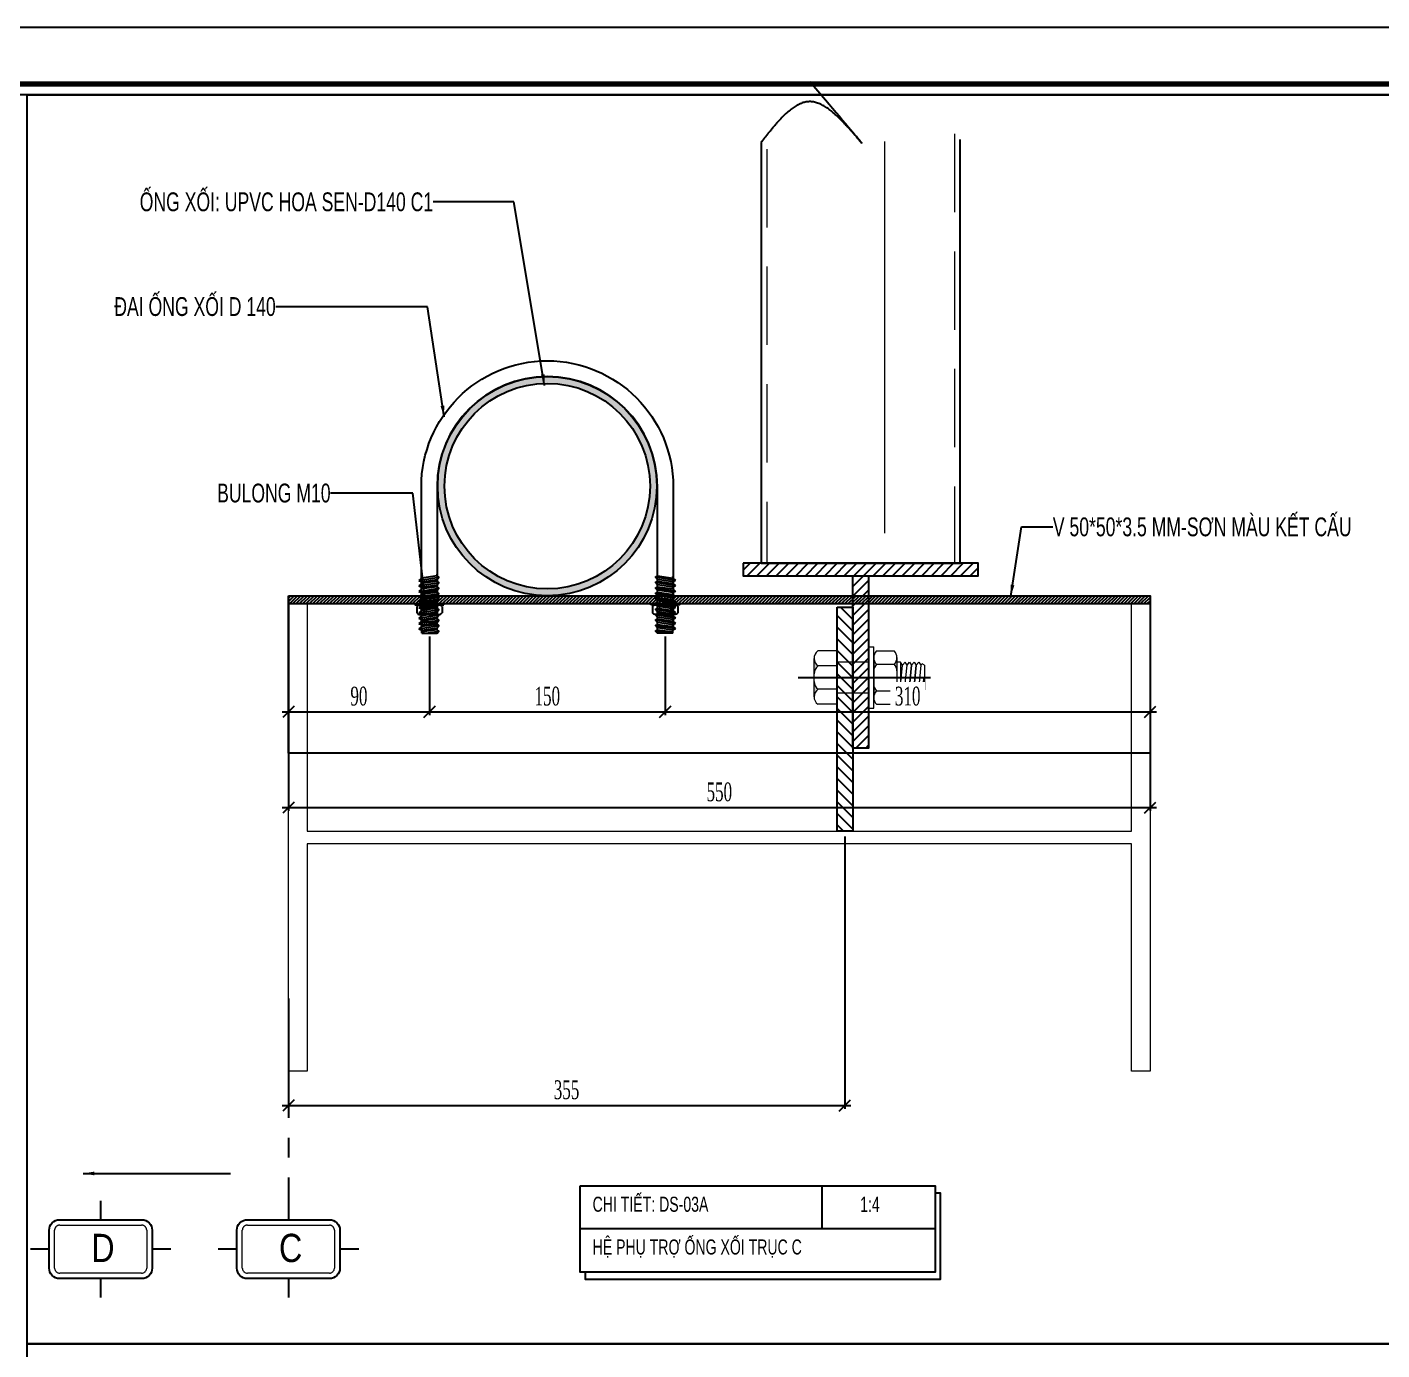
# Model space of a CAD drawing. Header units: inches. Extents: x 1359 to 46357, y -3807 to 191.
# Drawn here: x 25186.2 to 25402.3, y -900.3 to -689.3 of the extents above; entities that cross this region are included whole.
import ezdxf
from ezdxf.enums import TextEntityAlignment as Align

# ---------------------------------------------------------------- set-up
doc = ezdxf.new("R2010")
doc.units = ezdxf.units.IN
doc.header["$MEASUREMENT"] = 0
for name, pattern in [('CENTER', [2, 1.25, -0.25, 0.25, -0.25]), ('CENTER2', [28.575000000000003, 19.05, -3.175, 3.175, -3.175]), ('HIDDEN', [0.375, 0.25, -0.125]), ('XKITLINE00', [0])]:
    doc.linetypes.add(name, pattern=pattern)
for name, color, linetype in [('2', 2, 'Continuous'), ('3', 3, 'Continuous'), ('4', 4, 'Continuous'), ('5', 5, 'Continuous'), ('6', 6, 'Continuous'), ('7', 7, 'Continuous'), ('flashing', 6, 'Continuous'), ('STRUCTURE', 1, 'Continuous')]:
    doc.layers.add(name, color=color, linetype=linetype)
for name, color, linetype, lineweight in [('250', 250, 'Continuous', 9), ('251', 251, 'Continuous', 9), ('8', 8, 'CENTER2', 13), ('Part', 1, 'Continuous', 0)]:
    doc.layers.add(name, color=color, linetype=linetype, lineweight=lineweight)
doc.styles.add('hx2', font='VHARIALN.TTF')
doc.styles.add('ST1', font='vntimeh.shx', dxfattribs={"width": 0.6})
doc.styles.add('ST1H', font='vnshxh.shx', dxfattribs={"width": 0.7})
doc.styles.add('ST4', font='VHARIALN.TTF')
doc.dimstyles.new('3', dxfattribs={"dimtxt": 3.5, "dimasz": 1.8, "dimexe": 1, "dimexo": 0, "dimgap": 1, "dimtad": 1, "dimdec": 0, "dimlfac": 3, "dimzin": 0, "dimdsep": 46, "dimtxsty": 'ST1H', "dimblk": 'OBLIQUE', "dimcen": 1, "dimdle": 1, "dimclrd": 8, "dimclre": 8, "dimclrt": 3, "dimadec": 0, "dimazin": 0, "dimtfac": 1, "dimtdec": 0, "dimtix": 1, "dimtofl": 0, "dimtmove": 1, "dimatfit": 3, "dimfxl": 0.18, "dimtfill": 1, "dimtolj": 1, "dimtzin": 0, "dimlwd": -1, "dimlwe": -1, "dimarcsym": 1})
doc.dimstyles.new('4', dxfattribs={"dimtxt": 3, "dimasz": 1.8, "dimexe": 0.5, "dimexo": 0.5, "dimgap": 1, "dimtad": 1, "dimdec": 0, "dimlfac": 4, "dimzin": 0, "dimdsep": 46, "dimtxsty": 'ST1', "dimblk": 'OBLIQUE', "dimcen": 1, "dimdle": 1, "dimclrd": 8, "dimclre": 8, "dimclrt": 3, "dimadec": 0, "dimazin": 0, "dimtfac": 1, "dimtdec": 0, "dimtix": 1, "dimtmove": 0, "dimatfit": 3, "dimfxl": 0.18, "dimtfill": 1, "dimtolj": 1, "dimtzin": 0, "dimlwd": -1, "dimlwe": -1, "dimarcsym": 1})
pattern_1 = [(225, (15704.62973785099, 6810.093598110247), (-0.7733980419227863, 0.7733980419227862), [])]

# ---------------------------------------------------------------- blocks, each defined once
blk = doc.blocks.new('A2SBCVN-D')
at = {"layer": '2', "color": 157, "linetype": 'Continuous'}
blk.add_lwpolyline([(1.091393642127514e-11, 419.9999999999854), (594.0000000000073, 419.9999999999854), (594.0000000000073, -7.275957614183426e-12), (1.091393642127514e-11, -7.275957614183426e-12)], close=True, dxfattribs=at)
at = {"layer": '2', "color": 167, "linetype": 'Continuous', "const_width": 0.8714327272984848}
blk.add_lwpolyline([(10.58816987433056, 9.067206486941359), (583.4118301256767, 9.067206486941359), (583.4118301256767, 410.9327935130568), (10.58816987433056, 410.9327935130568)], close=True, dxfattribs=at)
at = {"layer": '2', "color": 147, "linetype": 'Continuous'}
blk.add_lwpolyline([(12.33103532923997, 10.81007194152335), (581.6689646713803, 10.81007194152335), (581.6689646713876, 409.1899280584621), (12.33103532923997, 409.1899280584548)], close=True, dxfattribs=at)
at = {"layer": '3', "ltscale": 0.5, "style": 'ST4'}
for tag, height, p in [('TENBANVE', 3, (551.3444923315856, 319.3886398062677)), ('STT', 2.999999999999999, (569.2620654359798, 24.56368701454085))]:
    blk.add_attdef(tag, text='', height=height, dxfattribs=at).set_placement(p, align=Align.MIDDLE_CENTER)
blk = doc.blocks.new('_Oblique')
at = {"color": 0, "linetype": 'ByBlock', "lineweight": -2}
blk.add_line((-0.5, -0.5), (0.5, 0.5), dxfattribs=at)
blk = doc.blocks.new('*D344')
at = {"color": 8, "linetype": 'Continuous', "transparency": 16777216}
for p, q in [((25227.85172934061, -780.5286909040929), (25227.85172934061, -814.3308777917678)), ((25365.35172934072, -780.5286909040929), (25365.35172934072, -814.3308777917678)), ((25226.85172934061, -813.8308777917678), (25366.35172934072, -813.8308777917678))]:
    blk.add_line(p, q, dxfattribs=at)
at = {"layer": 'Defpoints', "color": 0, "transparency": 16777216}
for p in [(25227.85172934061, -780.0286909040929), (25365.35172934072, -780.0286909040929), (25365.35172934072, -813.8308777917678)]:
    blk.add_point(p, dxfattribs=at)
at = {"color": 8, "transparency": 16777216, "xscale": 1.8, "yscale": 1.8, "zscale": 1.8, "rotation": 180}
blk.add_blockref('_Oblique', (25227.85172934061, -813.8308777917678), dxfattribs=at)
at = {"color": 8, "transparency": 16777216, "xscale": 1.8, "yscale": 1.8, "zscale": 1.8}
blk.add_blockref('_Oblique', (25365.35172934072, -813.8308777917678), dxfattribs=at)
at = {"color": 3, "transparency": 16777216, "insert": (25296.60172934067, -811.3308777917678), "char_height": 3, "attachment_point": 5, "style": 'ST1', "bg_fill": 3, "box_fill_scale": 1.25, "bg_fill_color": 256, "bg_fill_true_color": 13158600, "bg_fill_transparency": 0}
blk.add_mtext('\\A1;550', dxfattribs=at)
blk = doc.blocks.new('20-4sd')
at = {"layer": '251', "linetype": 'Continuous'}
h = blk.add_hatch(color=256, dxfattribs=at)
edge = h.paths.add_edge_path()
edge.add_ellipse((-1.759459666209295, 1.25394682195838), major_axis=(-0.6015543048899789, 0.601554304889979), ratio=0.9999999999766348, start_angle=260.099385598434, end_angle=314.2081641845218)
edge.add_line((-1.747702882712474, 2.10459183691637), (-0.3791630681371316, 2.10459183691637))
edge.add_ellipse((-0.3674062837380916, 1.2539468242976), major_axis=(0.6015543032349427, 0.6015543032349426), ratio=0.9999999999768499, start_angle=45.7918358784073, end_angle=99.90061448312763)
edge = h.paths.add_edge_path()
edge.add_ellipse((1.759459666063776, 1.253946824228478), major_axis=(0.601554303294296, 0.6015543032942959), ratio=0.9999999999752125, start_angle=45.79183587838985, end_angle=99.90061448155713)
edge.add_ellipse((0.367406284174649, 1.253946823202568), major_axis=(0.6015543040029532, 0.6015543040029532), ratio=0.9999999999870529, start_angle=350.0993855543194, end_angle=404.2081641569645)
edge.add_line((0.379163068078924, 2.10459183691637), (1.747702881664736, 2.10459183691637))
h = blk.add_hatch(color=256, dxfattribs=at)
edge = h.paths.add_edge_path()
edge.add_ellipse((1.823979592125397, -4.561862244394433), major_axis=(0.6233783636934521, 0.623378363693452), ratio=0.9999999999495666, start_angle=181.3971810426293, end_angle=225.0000000165768)
edge.add_line((1.823979592358228, -5.443452380823146), (0.6079931960266549, -5.443452380823146))
edge.add_ellipse((0.6079931968124583, -4.561862242982897), major_axis=(0.6233783647121929, 0.6233783647121928), ratio=0.9999999999829469, start_angle=225.0000000004885, end_angle=268.6028189215918)
edge = h.paths.add_edge_path()
edge.add_line((0.6079931960266549, -3.338860544179624), (1.823979592358228, -3.338860544179624))
edge.add_ellipse((1.82397959206719, -4.220450680575595), major_axis=(-0.6233783636685724, 0.6233783636685725), ratio=0.9999999999404405, start_angle=-45.00000002062124, end_angle=-1.397181045707535)
edge.add_ellipse((0.607993196870666, -4.220450681994407), major_axis=(-0.6233783646923979, 0.6233783646923982), ratio=0.9999999999809288, start_angle=-88.60281891820291, end_angle=-44.99999994569288)
edge = h.paths.add_edge_path()
edge.add_ellipse((-0.6079931979475077, -4.220450681950751), major_axis=(0.6233783646480486, 0.6233783646480485), ratio=0.9999999999926854, start_angle=44.99999994535609, end_angle=88.60281891877352)
edge.add_ellipse((-1.82397959206719, -4.220450677948975), major_axis=(-0.6233783618215938, 0.6233783618215938), ratio=0.9999999999876326, start_angle=-88.60281902281301, end_angle=-45.00000004953327)
edge.add_line((-1.82397959131049, -3.338860544179624), (-0.6079931971034966, -3.338860544179624))
edge = h.paths.add_edge_path()
edge.add_ellipse((-0.6079931978893001, -4.561862243026553), major_axis=(0.6233783646637654, 0.6233783646637654), ratio=0.9999999999554877, start_angle=181.3971810779072, end_angle=225.0000000523456)
edge.add_line((-0.6079931971034966, -5.443452380823146), (-1.82397959131049, -5.443452380823146))
edge.add_ellipse((-1.823979592125397, -4.56186224702833), major_axis=(0.623378361848733, 0.6233783618487329), ratio=0.9999999999781566, start_angle=225.0000000535877, end_angle=268.6028190262178)
blk.add_line((-1.063432974362513, 1.164153218269348e-10), (-1.063432974362513, 1.74644221876224), dxfattribs=at)
at = {"layer": '5', "linetype": 'Continuous', "ltscale": 0.2}
blk.add_line((4.94765117764473e-10, 3.547279271628213), (4.94765117764473e-10, -8.495660170912743), dxfattribs=at)
at = {"layer": '8', "linetype": 'Continuous'}
for p, q in [((-2.431972789985593, 0), (-2.431972789985593, 1.778297062275669)), ((1.747702881606529, 2.10459183691637), (-1.747702882712474, 2.10459183691637)), ((1.063432975381147, 1.164153218269348e-10), (1.063432975381147, 1.74644221876224)), ((2.431972789985593, 1.164153218269348e-10), (2.431972789985593, 1.778297062432102)), ((-2.431972789985593, 0), (2.431972789985593, 0)), ((-1.403061225079, -2.857142857104918), (-1.403061225020792, -5.420079105533659e-05)), ((1.403061224991689, -2.857142857028521), (1.403061224991689, -5.420079105533659e-05)), ((2.796768707485171, -2.857142856988503), (-2.796768707572483, -2.857142857144936)), ((-2.796768707572483, -2.857142857144936), (-2.796768707572483, -3.338860544412455)), ((2.796768707485171, -3.338860544179624), (-2.796768707572483, -3.338860544412455)), ((-2.431972790043801, -3.58205782326695), (-2.431972790043801, -5.200255102125084)), ((-1.702380952890962, -3.338860544179624), (1.702380952803651, -3.338860544179624)), ((-1.215986395807704, -3.582057822994102), (-1.215986395807704, -5.200255101968651)), ((1.215986394701758, -3.582057822994102), (1.215986394701758, -5.200255101968651)), ((1.215986394701758, -3.582057822994102), (1.215986394701758, -5.200255101968651)), ((2.43197278995649, -3.582057822994102), (2.43197278995649, -5.200255101968651)), ((2.796768707485171, -2.857142856988503), (2.796768707485171, -3.338860544179624)), ((-1.823979591339594, -5.443452380823146), (1.823979592358228, -5.443452380823146)), ((-1.702380952890962, -5.443452380823146), (1.702380952803651, -5.443452380823146)), ((-1.403061225049896, -5.760567082441412), (-1.403061225049896, -5.443452380823146)), ((-1.12244898013887, -5.9429650416605), (-1.403061225049896, -5.760567082441412)), ((-1.403061225049896, -5.760567082441412), (0.7015306116663851, -5.760567082441412)), ((-1.403061225049896, -6.181485449724278), (-1.12244898013887, -5.9429650416605)), ((0.7015306116663851, -5.760567082441412), (-1.12244898013887, -5.9429650416605)), ((1.122448980080662, -6.139393613168068), (-1.12244898013887, -6.363883408903348)), ((1.122448980080662, -6.139393613168068), (1.403061224991689, -5.90087320510429)), ((1.403061224991689, -6.321791572347138), (1.122448980080662, -6.139393613168068)), ((1.403061224991689, -5.90087320510429), (1.403061224991689, -5.443452380823146)), ((-1.12244898013887, -6.363883408903348), (-1.403061225049896, -6.181485449724278)), ((-1.12244898013887, -6.363883408903348), (-1.403061225049896, -6.602403817356389)), ((-1.403061225049896, -6.602403817356389), (-1.12244898013887, -6.784801776262611)), ((-1.12244898013887, -6.784801776262611), (-1.403061225049896, -7.023322184755671)), ((-1.403061225049896, -7.023322184755671), (-1.12244898013887, -7.205720143934741)), ((-1.12244898013887, -7.205720143934741), (-1.403061225049896, -7.444240551998519)), ((-1.12244898013887, -6.784801776262611), (1.122448980080662, -6.560311980567349)), ((1.122448980080662, -6.560311980567349), (-1.12244898013887, -6.784801776262611)), ((-1.12244898013887, -7.205720143934741), (1.122448980080662, -6.981230347926612)), ((1.122448980080662, -6.981230347926612), (-1.12244898013887, -7.205720143934741)), ((-1.12244898013887, -7.626638511294004), (1.122448980080662, -7.402148715049407)), ((1.122448980080662, -6.560311980567349), (1.403061224991689, -6.321791572347138)), ((1.403061224991689, -6.742709939586348), (1.122448980080662, -6.560311980567349)), ((1.122448980080662, -6.981230347926612), (1.403061224991689, -6.742709939586348)), ((1.403061224991689, -7.163628306985629), (1.122448980080662, -6.981230347926612)), ((1.122448980080662, -7.402148715049407), (1.403061224991689, -7.163628306985629)), ((1.403061224991689, -7.584546674621379), (1.122448980080662, -7.402148715049407)), ((-1.403061225049896, -7.444240551998519), (-1.12244898013887, -7.626638511294004)), ((-1.262755100498907, -7.745898715071235), (-1.12244898013887, -7.626638511294004)), ((-1.12244898013887, -7.963373204915115), (-1.262755100498907, -7.745898715071235)), ((-1.12244898013887, -7.963373204915115), (1.122448980080662, -7.963373204915115)), ((1.122448980080662, -7.823067082412308), (4.94765117764473e-10, -7.891004783738026)), ((4.94765117764473e-10, -7.963373204915115), (4.94765117764473e-10, -7.891004783738026)), ((4.94765117764473e-10, -7.891004783738026), (4.94765117764473e-10, -7.963373204915115)), ((1.122448980080662, -7.823067082412308), (1.403061224991689, -7.584546674621379)), ((1.122448980080662, -7.823067082412308), (1.122448980080662, -7.963373204915115))]:
    blk.add_line(p, q, dxfattribs=at)
at = {"layer": '8', "linetype": 'Continuous', "extrusion": (0, 0, -1)}
for centre, major_axis, ratio, start_param, end_param in [((-1.75945966647123, 1.253946823257138), (0.6015543039919803, 0.6015543039919804), 0.9999999999621754, 4.586135294371404, 6.455983626424244), ((-0.3674062843783759, 1.253946823257138), (0.6015543040104581, 0.6015543040104582), 0.9999999999660201, 4.539590661159192, 5.511607288455195), ((1.759459665365284, 1.253946823257138), (0.6015543039955626, 0.6015543039955629), 0.999999999994589, 4.539590661154353, 6.409438993195561), ((-1.823979591339594, -4.220450680350041), (-0.6233783634504945, 0.6233783634504944), 0.9999999999772056, 0.02438540751693826, 1.546410919255164), ((1.823979592358228, -4.220450680350041), (-0.6233783634504945, 0.6233783634504944), 0.9999999999772056, 0.02438540751693826, 1.546410919255164), ((-1.823979591339594, -4.561862244881922), (0.6233783634504945, 0.6233783634504946), 0.9999999999772056, 1.595181734334629, 3.117207246072854), ((-0.6079931971617043, -4.561862244881922), (-0.6233783634601564, 0.6233783634601563), 0.9999999999569863, 3.926990817008748, 4.688003572851141), ((0.6079931960266549, -4.561862244881922), (0.6233783634601563, 0.6233783634601564), 0.9999999999569864, 1.595181734328445, 2.356194490170838), ((1.823979592358228, -4.561862244881922), (0.6233783634504945, 0.6233783634504946), 0.9999999999772056, 1.595181734334629, 3.117207246072854)]:
    blk.add_ellipse(centre, major_axis=major_axis, ratio=ratio, start_param=start_param, end_param=end_param, dxfattribs=at)
at = {"layer": '8', "linetype": 'Continuous', "extrusion": (0, 0, -0.9999999999999998)}
for centre, major_axis, ratio, start_param, end_param in [((0.367406283330638, 1.253946823257138), (-0.6015543040104581, 0.6015543040104581), 0.9999999999660203, 0.7715780187243905, 1.743594646020395), ((-0.6079931971617043, -4.220450680350041), (-0.6233783634322816, 0.6233783634322816), 0.9999999999918515, 0.02438540753479524, 0.7853981634015225), ((0.6079931960266549, -4.220450680350041), (0.6233783634322816, 0.6233783634322816), 0.9999999999918521, -0.7853981634015224, -0.02438540753479534)]:
    blk.add_ellipse(centre, major_axis=major_axis, ratio=ratio, start_param=start_param, end_param=end_param, dxfattribs=at)
blk = doc.blocks.new('*D345')
at = {"color": 8, "linetype": 'Continuous', "transparency": 16777216}
for p, q in [((25316.60690930171, -818.4498457345442), (25316.60690930171, -861.8402720019271)), ((25227.85172934061, -855.6116306270319), (25227.85172934061, -861.8402720019271)), ((25226.85172934061, -861.3402720019271), (25317.60690930171, -861.3402720019271))]:
    blk.add_line(p, q, dxfattribs=at)
at = {"layer": 'Defpoints', "color": 0, "transparency": 16777216}
for p in [(25316.60690930171, -817.9498457345442), (25227.85172934061, -855.1116306270319), (25316.60690930171, -861.3402720019271)]:
    blk.add_point(p, dxfattribs=at)
at = {"color": 8, "transparency": 16777216, "xscale": 1.8, "yscale": 1.8, "zscale": 1.8, "rotation": 180}
blk.add_blockref('_Oblique', (25227.85172934061, -861.3402720019271), dxfattribs=at)
at = {"color": 8, "transparency": 16777216, "xscale": 1.8, "yscale": 1.8, "zscale": 1.8}
blk.add_blockref('_Oblique', (25316.60690930171, -861.3402720019271), dxfattribs=at)
at = {"color": 3, "transparency": 16777216, "insert": (25272.22931932116, -858.8402720019271), "char_height": 3, "attachment_point": 5, "style": 'ST1', "bg_fill": 3, "box_fill_scale": 1.25, "bg_fill_color": 256, "bg_fill_true_color": 13158600, "bg_fill_transparency": 592764}
blk.add_mtext('\\A1;355', dxfattribs=at)
blk = doc.blocks.new('A$C5CEA6A65')
at = {"layer": '7'}
for p, q in [((0.8553731252322905, 4.736352352672839), (3.930595980433282, 4.736352352672839)), ((0.8553731252322905, 4.736352352672839), (3.930595980433282, 4.736352352672839)), ((0.8553731252322905, 4.736352352672839), (3.930595980433282, 4.736352352672839)), ((0.2749502682709135, 4.443051352696784), (0.2749502682709135, 3.404839639326383)), ((0.8553731252322905, 3.111538639452192), (3.930595980433282, 3.111538639452192)), ((1.435795981844421, 4.443051352602197), (1.435795981844421, 3.404839639522834)), ((3.35017312358832, 4.443051352602197), (3.35017312358832, 3.404839639522834)), ((4.511018837161828, 4.443051352602197), (4.511018837161828, 3.40483963942097))]:
    blk.add_line(p, q, dxfattribs=at)
blk.add_lwpolyline([(4.785955979896244, 4.736352352672839), (4.785955979896244, 4.88539235261851), (1.312553649768233e-05, 4.88539235261851), (1.312553649768233e-05, 4.736352352672839)], close=True, dxfattribs=at)
for centre, radius, start, end in [((0.8553731252322905, 4.015393049528939), 0.7209593032272004, 36.38296368869313, 143.6170363113069), ((2.392984552716371, 3.027808166967588), 1.708544185773726, 55.92785501076606, 124.0721449892339), ((3.930595980433282, 4.015393049528939), 0.7209593032272004, 36.38296368869313, 143.6170363113069), ((0.8553731252322905, 3.832497942690679), 0.7209593032272004, 216.3829636886931, 323.6170363113068), ((2.392984552716371, 4.820082825157442), 1.708544185773726, 235.9278550107661, 304.0721449892339), ((3.930595980433282, 3.832497942690679), 0.7209593032272004, 216.3829636886931, 323.6170363113068)]:
    blk.add_arc(centre, radius, start, end, dxfattribs=at)
at = {"layer": 'STRUCTURE', "color": 1, "linetype": 'Continuous'}
for p, q in [((0.6369295753538609, 8.790387337045104), (3.988439539039973, 9.347911263168498)), ((1.12912770913681, 9.187081457268505), (1.129127708612941, 9.49012784459046)), ((3.656841379590333, 9.567489019202185), (3.656841379066464, 9.87053540652414)), ((0.636929577041883, 7.892081422949559), (3.988439540727995, 8.449605349058402)), ((0.6369295787299052, 6.993775508846738), (3.988439542416018, 7.551299434962857)), ((1.129127710824832, 8.288775543165684), (1.129127710242756, 8.59182193048764)), ((1.129127712512854, 7.390469629062864), (1.129127711930778, 7.69351601638482)), ((1.129127714142669, 6.492163714967319), (1.129127713560592, 6.795210102289275)), ((3.656841381278355, 8.669183105099364), (3.656841380696278, 8.972229492428596)), ((3.656841382966377, 7.770877190996544), (3.6568413823843, 8.0739235783185)), ((3.656841384654399, 6.872571276900999), (3.656841384014115, 7.175617664222955)), ((0.6369295804179274, 6.095469594743918), (3.98843954410404, 6.652993520867312)), ((0.6369295820477419, 5.196800365534727), (3.988439545733854, 5.754324291650846)), ((0.636929583735764, 4.298494451431907), (3.988439547421876, 4.856018377555301)), ((1.129127715830691, 5.593494485758129), (1.129127715248615, 5.896540873087361)), ((1.129127717518713, 4.695188571655308), (1.129127716936637, 4.998234958977264)), ((3.656841386284214, 5.973902047684533), (3.656841385760345, 6.276948435013765)), ((3.656841387972236, 5.075596133581712), (3.656841387448367, 5.378642520910944)), ((0.6369295854237862, 3.400188537329086), (3.988439549109899, 3.957712463459757)), ((0.6369295871118084, 2.501882623233541), (3.988439550797921, 3.059406549356936)), ((1.129127719206735, 3.796882657552487), (1.129127718624659, 4.099929044881719)), ((1.12912772083655, 2.898576743449667), (1.129127720312681, 3.201623130778898)), ((1.129127722524572, 1.999907514247752), (1.129127721942496, 2.302953901569708)), ((3.656841389660258, 4.177290219478891), (3.656841389078181, 4.480336606808123)), ((3.65684139134828, 3.278984305383347), (3.656841390707996, 3.582030692712578)), ((3.656841393036302, 2.380315076181432), (3.656841392396018, 2.683361463503388)), ((0.6369295887998305, 1.603213394017075), (3.988439552427735, 2.160737320147746)), ((0.636929590429645, 0.7049074799215305), (3.988439554115757, 1.262431406037649)), ((1.129127724212594, 1.101601600137656), (1.129127723630518, 1.404647987466888)), ((1.129127725900616, 4.496185283642262e-06), (1.12912772531854, 0.5063420733640669)), ((1.799555656732991, 4.496199835557491e-06), (3.98843955580378, 0.3641254919421044)), ((3.656841394666117, 1.482009162071336), (3.656841394142248, 1.785055549400568)), ((3.656841396295931, 0.5837032479757909), (3.65684139583027, 0.8867496352977469))]:
    blk.add_line(p, q, dxfattribs=at)
for points in [[(0.6369295753538609, 8.790387337045104), (1.129127710242756, 8.591458615388547), (3.659584311710205, 8.983790267418954), (3.988439539039973, 9.347911263168498), (3.656841379590333, 9.567489019202185), (1.12912770913681, 9.187081457268505), (0.6369295753538609, 8.790387337045104)], [(0.636929577041883, 7.892081422949559), (1.129127711930778, 7.69315270127845), (3.659584313398227, 8.085484353316133), (3.988439540727995, 8.449605349058402), (3.656841381278355, 8.669183105099364), (1.129127710824832, 8.288775543165684), (0.636929577041883, 7.892081422949559)], [(0.6369295787299052, 6.993775508846738), (1.129127713560592, 6.794846787182905), (3.659584315086249, 7.187178439213312), (3.988439542416018, 7.551299434962857), (3.656841382966377, 7.770877190996544), (1.129127712512854, 7.390469629062864), (0.6369295787299052, 6.993775508846738)], [(0.6369295804179274, 6.095469594743918), (1.129127715248615, 5.896540873087361), (3.659584316774271, 6.288872525110492), (3.98843954410404, 6.652993520867312), (3.656841384654399, 6.872571276900999), (1.129127714142669, 6.492163714967319), (0.6369295804179274, 6.095469594743918)], [(0.6369295820477419, 5.196800365534727), (1.129127716936637, 4.997871643870894), (3.659584318462294, 5.390203295908577), (3.988439545733854, 5.754324291650846), (3.656841386284214, 5.973902047684533), (1.129127715830691, 5.593494485758129), (0.6369295820477419, 5.196800365534727)], [(0.636929583735764, 4.298494451431907), (1.129127718624659, 4.099565729768074), (3.659584320092108, 4.491897381805757), (3.988439547421876, 4.856018377555301), (3.656841387972236, 5.075596133581712), (1.129127717518713, 4.695188571655308), (0.636929583735764, 4.298494451431907)], [(0.6369295854237862, 3.400188537329086), (1.129127720312681, 3.201259815672529), (3.65958432178013, 3.593591467702936), (3.988439549109899, 3.957712463459757), (3.656841389660258, 4.177290219478891), (1.129127719206735, 3.796882657552487), (0.6369295854237862, 3.400188537329086)], [(0.6369295871118084, 2.501882623233541), (1.129127721942496, 2.302953901569708), (3.659584323468152, 2.695285553607391), (3.988439550797921, 3.059406549356936), (3.65684139134828, 3.278984305383347), (1.12912772083655, 2.898576743449667), (0.6369295871118084, 2.501882623233541)], [(0.6369295887998305, 1.603213394017075), (1.129127723630518, 1.404284672360518), (3.659584325156175, 1.796616324390925), (3.988439552427735, 2.160737320147746), (3.656841393036302, 2.380315076181432), (1.129127722524572, 1.999907514247752), (0.6369295887998305, 1.603213394017075)], [(0.636929590429645, 0.7049074799215305), (1.12912772531854, 0.5059787582576973), (3.659584326844197, 0.8983104102953803), (3.988439554115757, 1.262431406037649), (3.656841394666117, 1.482009162071336), (1.129127724212594, 1.101601600137656), (0.636929590429645, 0.7049074799215305)], [(1.129127725900616, 4.496199835557491e-06), (3.659584328474011, 4.496199835557491e-06), (3.98843955580378, 0.3641254919421044), (3.656841396295931, 0.5837032479757909), (1.129127725900616, 0.2032956859984552)]]:
    blk.add_lwpolyline(points, dxfattribs=at)
blk = doc.blocks.new('TENTRUC')
at = {"layer": '7'}
for p, q in [((0, 8.266970550143014), (0, 10.2649427518736)), ((-7.478138170827151, 5.132471375934983), (-5.480165969089285, 5.132471375934983)), ((5.48016596908019, 5.132471375934983), (7.478138170818056, 5.132471375934983)), ((0, 0), (0, 1.997972201734228))]:
    blk.add_line(p, q, dxfattribs=at)
blk.add_lwpolyline([(-4.35629096908815, 8.266970550143014), (4.356290969080874, 8.266970550143014, -0.414213562373095), (5.48016596908019, 7.143095550134603), (5.48016596908019, 3.121847201731725, -0.4142135623731356), (4.356290969080874, 1.997972201734228), (-4.356290969089969, 1.997972201734228, -0.414213562373095), (-5.480165969089285, 3.121847201731725), (-5.480165969089285, 7.143095550134603, -0.414213562373095)], format="xyb", close=True, dxfattribs=at)
at = {"layer": '8', "ltscale": 15}
blk.add_lwpolyline([(-4.35629096908815, 7.684228657955828), (4.356290969080874, 7.684228657955828, -0.4142135623730951), (4.897424076907555, 7.143095550134603), (4.897424076907555, 3.121847201731725, -0.4142135623731794), (4.356290969080874, 2.580714093910501), (-4.356290969089969, 2.580714093921415, -0.4142135623730951), (-4.897424076914831, 3.121847201731725), (-4.897424076914831, 7.143095550134603, -0.4142135623730951)], format="xyb", close=True, dxfattribs=at)
at = {"style": 'hx2'}
blk.add_attdef('TR', text='', height=3, dxfattribs=at).set_placement((-0.2163043060645577, 3.54101280746363), align=Align.CENTER)
blk = doc.blocks.new('*D346')
at = {"color": 8, "linetype": 'Continuous', "transparency": 16777216}
for p, q in [((25227.85172934061, -780.5286909040929), (25227.85172934061, -799.0574260915055)), ((25250.35934773786, -786.5079743694748), (25250.35934773786, -799.0574260915055)), ((25226.85172934061, -798.5574260915055), (25251.35934773786, -798.5574260915055))]:
    blk.add_line(p, q, dxfattribs=at)
at = {"layer": 'Defpoints', "color": 0, "transparency": 16777216}
for p in [(25227.85172934061, -780.0286909040929), (25250.35934773786, -786.0079743694748), (25250.35934773786, -798.5574260915055)]:
    blk.add_point(p, dxfattribs=at)
at = {"color": 8, "transparency": 16777216, "xscale": 1.8, "yscale": 1.8, "zscale": 1.8, "rotation": 180}
blk.add_blockref('_Oblique', (25227.85172934061, -798.5574260915055), dxfattribs=at)
at = {"color": 8, "transparency": 16777216, "xscale": 1.8, "yscale": 1.8, "zscale": 1.8}
blk.add_blockref('_Oblique', (25250.35934773786, -798.5574260915055), dxfattribs=at)
at = {"color": 3, "transparency": 16777216, "insert": (25239.10553853923, -796.0574260915055), "char_height": 3, "attachment_point": 5, "style": 'ST1', "bg_fill": 3, "box_fill_scale": 1.25, "bg_fill_color": 256, "bg_fill_true_color": 13158600, "bg_fill_transparency": 0}
blk.add_mtext('\\A1;90', dxfattribs=at)
blk = doc.blocks.new('*D347')
at = {"color": 8, "linetype": 'Continuous', "transparency": 16777216}
for p, q in [((25250.35934773786, -786.5079743694748), (25250.35934773786, -799.0574260915055)), ((25287.9551657529, -786.5079743694748), (25287.9551657529, -799.0574260915055)), ((25249.35934773786, -798.5574260915055), (25288.9551657529, -798.5574260915055))]:
    blk.add_line(p, q, dxfattribs=at)
at = {"layer": 'Defpoints', "color": 0, "transparency": 16777216}
for p in [(25250.35934773786, -786.0079743694748), (25287.9551657529, -786.0079743694748), (25287.9551657529, -798.5574260915055)]:
    blk.add_point(p, dxfattribs=at)
at = {"color": 8, "transparency": 16777216, "xscale": 1.8, "yscale": 1.8, "zscale": 1.8, "rotation": 180}
blk.add_blockref('_Oblique', (25250.35934773786, -798.5574260915055), dxfattribs=at)
at = {"color": 8, "transparency": 16777216, "xscale": 1.8, "yscale": 1.8, "zscale": 1.8}
blk.add_blockref('_Oblique', (25287.9551657529, -798.5574260915055), dxfattribs=at)
at = {"color": 3, "transparency": 16777216, "insert": (25269.15725674538, -796.0574260915055), "char_height": 3, "attachment_point": 5, "style": 'ST1', "bg_fill": 3, "box_fill_scale": 1.25, "bg_fill_color": 256, "bg_fill_true_color": 13158600, "bg_fill_transparency": 13264716}
blk.add_mtext('\\A1;150', dxfattribs=at)
blk = doc.blocks.new('*D348')
at = {"color": 8, "linetype": 'Continuous', "transparency": 16777216}
for p, q in [((25365.35172934072, -780.5286909040929), (25365.35172934072, -799.0574260915055)), ((25287.9551657529, -786.5079743694748), (25287.9551657529, -799.0574260915055)), ((25286.9551657529, -798.5574260915055), (25366.35172934072, -798.5574260915055))]:
    blk.add_line(p, q, dxfattribs=at)
at = {"layer": 'Defpoints', "color": 0, "transparency": 16777216}
for p in [(25365.35172934072, -780.0286909040929), (25287.9551657529, -786.0079743694748), (25365.35172934072, -798.5574260915055)]:
    blk.add_point(p, dxfattribs=at)
at = {"color": 8, "transparency": 16777216, "xscale": 1.8, "yscale": 1.8, "zscale": 1.8, "rotation": 180}
blk.add_blockref('_Oblique', (25287.9551657529, -798.5574260915055), dxfattribs=at)
at = {"color": 8, "transparency": 16777216, "xscale": 1.8, "yscale": 1.8, "zscale": 1.8}
blk.add_blockref('_Oblique', (25365.35172934072, -798.5574260915055), dxfattribs=at)
at = {"color": 3, "transparency": 16777216, "insert": (25326.65344754681, -796.0574260915055), "char_height": 3, "attachment_point": 5, "style": 'ST1', "bg_fill": 3, "box_fill_scale": 1.25, "bg_fill_color": 256, "bg_fill_true_color": 13158600, "bg_fill_transparency": 13254556}
blk.add_mtext('\\A1;310', dxfattribs=at)

msp = doc.modelspace()

# ---------------------------------------------------------------- hatches: boundary and pattern name
at = {"true_color": 0xfa051e}
h = msp.add_hatch(dxfattribs=at)
h.set_pattern_fill('ANSI31', color=1, scale=3, style=0)
h.set_pattern_definition([(45.00000000000001, (-328920.9980161923, 35687.45920105214), (-0.2651650429449553, 0.2651650429449554), [])])
h.paths.add_polyline_path([(25227.85172934061, -780.0286909040929), (25365.35172934072, -780.0286909040929), (25365.35172934072, -781.3446495974254), (25227.85172934061, -781.3446495974254)])
at = {"layer": '6'}
h = msp.add_hatch(dxfattribs=at)
h.set_pattern_fill('ANSI31', color=256, scale=8.75, angle=-90.00000000000001, style=0)
h.set_pattern_definition(pattern_1)
h.paths.add_polyline_path([(25300.40843706184, -774.844649596494), (25300.40843706184, -776.8446495970761), (25337.90843706277, -776.8446495970761), (25337.90843706277, -774.844649596494)])

# ---------------------------------------------------------------- linework, layer by layer
at = {"color": 9}
msp.add_line((25312.9361537929, -874.1277176058538), (25312.9361537929, -881.0273910215365), dxfattribs=at)
at = {"color": 1, "true_color": 0xfa051e}
for points in [[(25227.85172934061, -780.0286909040929), (25365.35172934072, -780.0286909040929), (25365.35172934072, -805.1396930035312), (25227.85172934061, -805.1396930035312)], [(25227.85172934061, -780.0286909040929), (25365.35172934072, -780.0286909040929), (25365.35172934072, -781.3446495974254), (25227.85172934061, -781.3446495974254)]]:
    msp.add_lwpolyline(points, close=True, dxfattribs=at)
at = {"color": 8}
msp.add_lwpolyline([(25186.1675642369, -899.3405219889137), (25440.51205656818, -899.3405219889137), (25440.51205656818, -1098.530450047379), (25186.1675642369, -1098.530450047379)], close=True, dxfattribs=at)
at = {"layer": '250', "linetype": 'CENTER', "ltscale": 50}
msp.add_line((25322.9739104351, -707.576163856434), (25322.9739104351, -776.8446495970761), dxfattribs=at)
at = {"layer": '251', "linetype": 'HIDDEN', "ltscale": 50}
for p, q in [((25334.13273233433, -706.3586849619219), (25334.13272784256, -774.844649596494)), ((25304.18415057824, -708.7879891672687), (25304.18414628204, -774.844649596494))]:
    msp.add_line(p, q, dxfattribs=at)
at = {"layer": '4'}
msp.add_lwpolyline([(25303.28344144417, -707.7188434753384), (25303.28343706323, -774.844649596494), (25335.03343706463, -774.844649596494), (25335.03344147817, -707.271975251851)], dxfattribs=at)
msp.add_open_spline([(25319.15782634799, -707.5768299982933), (25316.37545701374, -704.4717310508763), (25311.08530127887, -698.0278024039048), (25305.84734374682, -704.372474685782), (25303.28344144417, -707.718843479413)], degree=3, knots=[2.062498502405179, 2.062498502453949, 2.062498502453949, 2.062498502453949, 3.157677537822279, 4.207743458807192, 4.207743458807192, 4.207743458807192, 4.207743458807192], dxfattribs=at)
at = {"layer": '6'}
msp.add_lwpolyline([(25300.40843706184, -774.844649596494), (25300.40843706184, -776.8446495970761), (25337.90843706277, -776.8446495970761), (25337.90843706277, -774.844649596494), (25300.40843706184, -774.844649596494)], dxfattribs=at)
at = {"layer": 'flashing'}
msp.add_circle((25269.15725674538, -762.546871025555), 16.38920613612989, dxfattribs=at)
at = {"layer": 'Part', "color": 2, "linetype": 'XKITLINE00', "lineweight": 0}
msp.add_lwpolyline([(25227.85172934061, -781.3446495974254), (25230.85172934067, -781.3446495974254), (25230.85172934067, -817.5946495974254), (25362.35172934061, -817.5946495974254), (25362.35172934072, -781.3446495974254), (25365.35172934072, -781.3446495974254), (25365.35172934072, -855.8446495974254), (25362.35172934072, -855.8446495974254), (25362.35172934061, -819.5946495983567), (25230.85172934067, -819.5946495974254), (25230.85172934067, -855.8446495974254), (25227.85172934061, -855.8446495974254)], close=True, dxfattribs=at)

# ---------------------------------------------------------------- block references
at = {"layer": '2'}
msp.add_blockref('A2SBCVN-D', (24919.49203657639, -1109.340521988903), dxfattribs=at)
at = {"layer": '3'}
ref = msp.add_blockref('TENTRUC', (25197.90315937154, -876.547608645114), dxfattribs=dict(at, xscale=1.5, yscale=1.5, zscale=1.5, rotation=180))
ref.add_attrib('TR', 'd', dxfattribs={"layer": '0', "height": 4.5, "style": 'hx2'}).set_placement((25198.2613811783, -886.3008058917817), align=Align.CENTER)
ref = msp.add_blockref('TENTRUC', (25227.85172934061, -876.547608645114), dxfattribs=dict(at, xscale=1.5, yscale=1.5, zscale=1.5, rotation=180))
ref.add_attrib('TR', 'c', dxfattribs={"layer": '0', "height": 4.5, "style": 'hx2'}).set_placement((25228.20995114737, -886.3008058917817), align=Align.CENTER)

# ---------------------------------------------------------------- leaders
at = {"color": 8}
msp.add_leader([(25195.09909976219, -872.1775624227971), (25218.63309222258, -872.1775624227971)], dimstyle='4', override={"dimgap": 1, "dimtad": 0}, dxfattribs=at)

# ---------------------------------------------------------------- next in the draw order: texts
at = {"layer": '3', "insert": (25349.81106202986, -769.0680386486474), "char_height": 3, "attachment_point": 4, "style": 'ST1H', "bg_fill": 2}
msp.add_mtext('\\A1;v 50*50*3.5 mm-s¬n mµu kÕt cÊu', dxfattribs=at)

# ---------------------------------------------------------------- next in the draw order: dimensions: what is measured, and where the dimension line sits
at = {"color": 8}
dim = msp.add_linear_dim(base=(25365.35172934072, -813.8308777917678), p1=(25227.85172934061, -780.0286909040929), p2=(25365.35172934072, -780.0286909040929), dimstyle='4', dxfattribs=at)
dim.commit()
dim.dimension.update_dxf_attribs({"geometry": '*D344', "text_midpoint": (25296.60172934067, -811.3308777917678)})

# ---------------------------------------------------------------- next in the draw order: hatches: boundary and pattern name
at = {"layer": '6'}
h = msp.add_hatch(dxfattribs=at)
h.set_pattern_fill('ANSI31', color=256, scale=8.75, angle=-90.00000000000001, style=0)
h.set_pattern_definition(pattern_1)
h.paths.add_polyline_path([(25317.90843706184, -776.8446495970761), (25320.40843706277, -776.8446495970761), (25320.40843706277, -804.3446495967269), (25317.90843706184, -804.3446495967269)])
at = {"layer": '6', "ltscale": 10}
h = msp.add_hatch(dxfattribs=at)
h.set_pattern_fill('ANSI31', color=150, scale=10.5, angle=-90.00000000000001, style=0)
h.set_pattern_definition([(315.0000000000001, (34928.687136275, 6810.09359811025), (0.9280776503073432, 0.9280776503073438), [])])
h.paths.add_polyline_path([(25315.40843706416, -781.844649596494), (25317.90843706184, -781.844649596494), (25317.90843706184, -817.5946495974254), (25315.40843706416, -817.5946495974254)])
at = {"layer": 'flashing'}
h = msp.add_hatch(color=0, dxfattribs=at)
h.paths.add_polyline_path([(25251.67543686697, -762.546871025555, 1), (25286.63907662407, -762.546871025555, 1)])
h.paths.add_polyline_path([(25285.54646288164, -762.546871025555, -1), (25252.7680506094, -762.546871025555, -1)], flags=16)

# ---------------------------------------------------------------- next in the draw order: linework, layer by layer
at = {"layer": '6'}
msp.add_lwpolyline([(25317.90843706184, -776.8446495970761), (25320.40843706277, -776.8446495970761), (25320.40843706277, -804.3446495967269), (25317.90843706184, -804.3446495967269)], close=True, dxfattribs=at)
at = {"layer": '6', "color": 150, "ltscale": 10}
msp.add_lwpolyline([(25315.40843706416, -781.844649596494), (25317.90843706184, -781.844649596494), (25317.90843706184, -817.5946495974254), (25315.40843706416, -817.5946495974254)], close=True, dxfattribs=at)
at = {"layer": 'flashing'}
msp.add_lwpolyline([(25286.75034185177, -785.0334222106994), (25286.75034185177, -762.6581362534062, 0.9999999999999998), (25251.56417163899, -762.6581362534062), (25251.56461578626, -784.227633450655), (25249.06461578653, -784.227670342626), (25249.06417163899, -762.6581362534062, -1), (25289.25034185177, -762.6581362534062), (25289.25034185177, -785.0334222106994)], format="xyb", close=True, dxfattribs=at)
msp.add_circle((25269.15725674538, -762.546871025555), 17.48181987853854, dxfattribs=at)

# ---------------------------------------------------------------- next in the draw order: block references
at = {"color": 8, "yscale": 0.9545454545482244, "zscale": 0.9545454545454546}
for p, xscale in [((25248.07382607557, -786.0079786613019), 0.9545454545350367), ((25290.24068741519, -786.0079786613019), -0.9545454545368557)]:
    msp.add_blockref('A$C5CEA6A65', p, dxfattribs=dict(at, xscale=xscale))
at = {"layer": '251', "xscale": -1.75, "yscale": 1.75, "zscale": 1.75, "rotation": 90}
msp.add_blockref('20-4sd', (25315.40843706416, -793.0946495966105), dxfattribs=at)

# ---------------------------------------------------------------- next in the draw order: leaders
at = {"color": 9}
msp.add_leader([(25343.10800235752, -780.0932061327676), (25344.81289733418, -769.0680386486474), (25349.81106202986, -769.0680386486474)], dimstyle='3', override={"dimgap": 1, "dimtad": 0}, dxfattribs=at)

# ---------------------------------------------------------------- next in the draw order: dimensions: what is measured, and where the dimension line sits
at = {"color": 8}
dim = msp.add_linear_dim(base=(25316.60690930171, -861.3402720019271), p1=(25227.85172934061, -855.1116306270319), p2=(25316.60690930171, -817.9498457345442), angle=180, dimstyle='4', dxfattribs=at)
dim.commit()
dim.dimension.update_dxf_attribs({"geometry": '*D345', "text_midpoint": (25272.22931932116, -858.8402720019271)})

# ---------------------------------------------------------------- next in the draw order: linework, layer by layer
at = {"color": 8, "linetype": 'CENTER2'}
msp.add_line((25227.85172934061, -844.2490363608899), (25227.85172934061, -876.547608645114), dxfattribs=at)
at = {"color": 8}
msp.add_lwpolyline([(25186.1675642369, -700.1505939304479), (25440.51205656818, -700.1505939304479), (25440.51205656818, -899.3405219889137), (25186.1675642369, -899.3405219889137)], close=True, dxfattribs=at)

# ---------------------------------------------------------------- next in the draw order: texts
at = {"layer": '3', "style": 'ST1H', "bg_fill": 2}
for s, insert, char_height, attachment_point in [('\\A1;èng xèi: Upvc HOA SEN-d140 c1', (25250.94883451664, -717.2264952876576), 3, 6), ('\\A1;§AI èNG XèI d 140', (25225.83014377697, -733.9280358436267), 3, 6), ('\\A1;bulong m10', (25234.58413984864, -763.6710713567003), 3, 6), ('\\A1;chi tiÕt: DS-03A', (25276.38815687388, -877.0992528587849), 2.4, 4), ('\\A1;HÖ PHô TRî èNG XèI trôc C', (25276.38815687388, -884.1630065062818), 2.4, 4)]:
    msp.add_mtext(s, dxfattribs=dict(at, insert=insert, char_height=char_height, attachment_point=attachment_point))

# ---------------------------------------------------------------- next in the draw order: dimensions: what is measured, and where the dimension line sits
at = {"color": 8}
dim = msp.add_linear_dim(base=(25250.35934773786, -798.5574260915055), p1=(25227.85172934061, -780.0286909040929), p2=(25250.35934773786, -786.0079743694748), dimstyle='4', dxfattribs=at)
dim.commit()
dim.dimension.update_dxf_attribs({"geometry": '*D346', "text_midpoint": (25239.10553853923, -796.0574260915055)})

# ---------------------------------------------------------------- next in the draw order: linework, layer by layer
at = {"color": 9}
for points in [[(25274.41252365575, -874.1277176058538), (25331.04424186773, -874.1277176058538), (25331.04424186773, -887.9270644372045), (25274.41252365575, -887.9270644372045)], [(25274.41252365575, -874.1277176058538), (25331.04424186773, -874.1277176058538), (25331.04424186773, -881.0273910215365), (25274.41252365575, -881.0273910215365)]]:
    msp.add_lwpolyline(points, close=True, dxfattribs=at)
msp.add_lwpolyline([(25331.04424186773, -875.264187559038), (25331.86234411482, -875.264187559038), (25331.86234411482, -889.0635343904032), (25275.23062590289, -889.0635343904032), (25275.23062590289, -887.9270644372045)], dxfattribs=at)

# ---------------------------------------------------------------- next in the draw order: dimensions: what is measured, and where the dimension line sits
at = {"color": 8}
dim = msp.add_linear_dim(base=(25287.9551657529, -798.5574260915055), p1=(25250.35934773786, -786.0079743694748), p2=(25287.9551657529, -786.0079743694748), dimstyle='4', override={"dimtmove": 1}, dxfattribs=at)
dim.commit()
dim.dimension.update_dxf_attribs({"geometry": '*D347', "text_midpoint": (25269.15725674538, -796.0574260915055)})

# ---------------------------------------------------------------- next in the draw order: leaders
at = {"color": 9}
for points in [[(25268.73454183929, -746.5167554331306), (25263.84590099105, -717.2264952876576), (25250.94883451664, -717.2264952876576)], [(25252.69217489085, -751.5214634198678), (25250.02179691867, -733.9280358436267), (25225.83014377697, -733.9280358436267)], [(25249.87373371904, -782.5367952556984), (25247.7109911036, -763.6710713567148), (25234.58413984864, -763.6710713567003)]]:
    msp.add_leader(points, dimstyle='3', override={"dimgap": 1, "dimtad": 0}, dxfattribs=at)

# ---------------------------------------------------------------- next in the draw order: texts
at = {"layer": '3', "insert": (25319.06352011517, -877.0992528587849), "char_height": 2.4, "attachment_point": 4, "style": 'ST1H', "bg_fill": 2}
msp.add_mtext('\\A1;1:4', dxfattribs=at)

# ---------------------------------------------------------------- next in the draw order: dimensions: what is measured, and where the dimension line sits
at = {"color": 8}
dim = msp.add_linear_dim(base=(25365.35172934072, -798.5574260915055), p1=(25287.9551657529, -786.0079743694748), p2=(25365.35172934072, -780.0286909040929), dimstyle='4', override={"dimtmove": 1}, dxfattribs=at)
dim.commit()
dim.dimension.update_dxf_attribs({"geometry": '*D348', "text_midpoint": (25326.65344754681, -796.0574260915055)})

doc.saveas('drawing.dxf')
